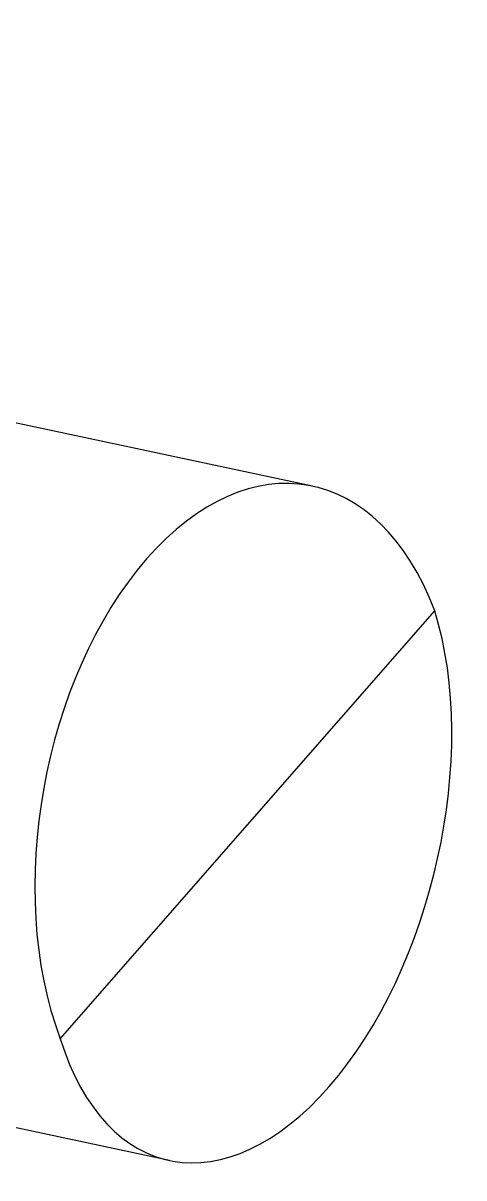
# Model space of a CAD drawing. Header units: millimetres. Extents: x 1786 to 4177, y -2705 to -1639.
# Drawn here: x 3549.7 to 3551.331, y -1767.946 to -1763.674 of the extents above; entities that cross this region are included whole.
import ezdxf

# ---------------------------------------------------------------- set-up
doc = ezdxf.new("R2010")
doc.units = ezdxf.units.MM
doc.layers.add('02___PRT_ALL_AXES', color=7, linetype='Continuous')

# ---------------------------------------------------------------- blocks, each defined once
blk = doc.blocks.new('*u190')
at = {"color": 7, "linetype": 'Continuous'}
blk.add_line((57.489, -22.3122, 0), (59.1191, -20.4493, 0), dxfattribs=at)
for major_axis, ratio, start_param, end_param in [((0.2659, 1.4767), 0.600588, 5.497973, 8.639565), ((0.3533, 1.4582), 0.559677, -3.892189, -0.750597)]:
    blk.add_ellipse((58.304, -21.3808, 0), major_axis=major_axis, ratio=ratio, start_param=start_param, end_param=end_param, dxfattribs=at)
at = {"layer": '02___PRT_ALL_AXES', "color": 7, "linetype": 'Continuous'}
for p, q in [((58.5866, -19.9073, 0), (49.0854, -17.8922, 0)), ((57.9641, -22.842, 0), (56.2914, -22.4873, 0))]:
    blk.add_line(p, q, dxfattribs=at)
blk = doc.blocks.new('*u349')
at = {"xscale": 0.849999999999909, "yscale": 0.849999999999909, "zscale": 0.85}
blk.add_blockref('*u190', (-91.4663, 150.1427), dxfattribs=at)

msp = doc.modelspace()

# ---------------------------------------------------------------- block references
msp.add_blockref('*u349', (3592.4381, -1898.6081))

doc.saveas('drawing.dxf')
